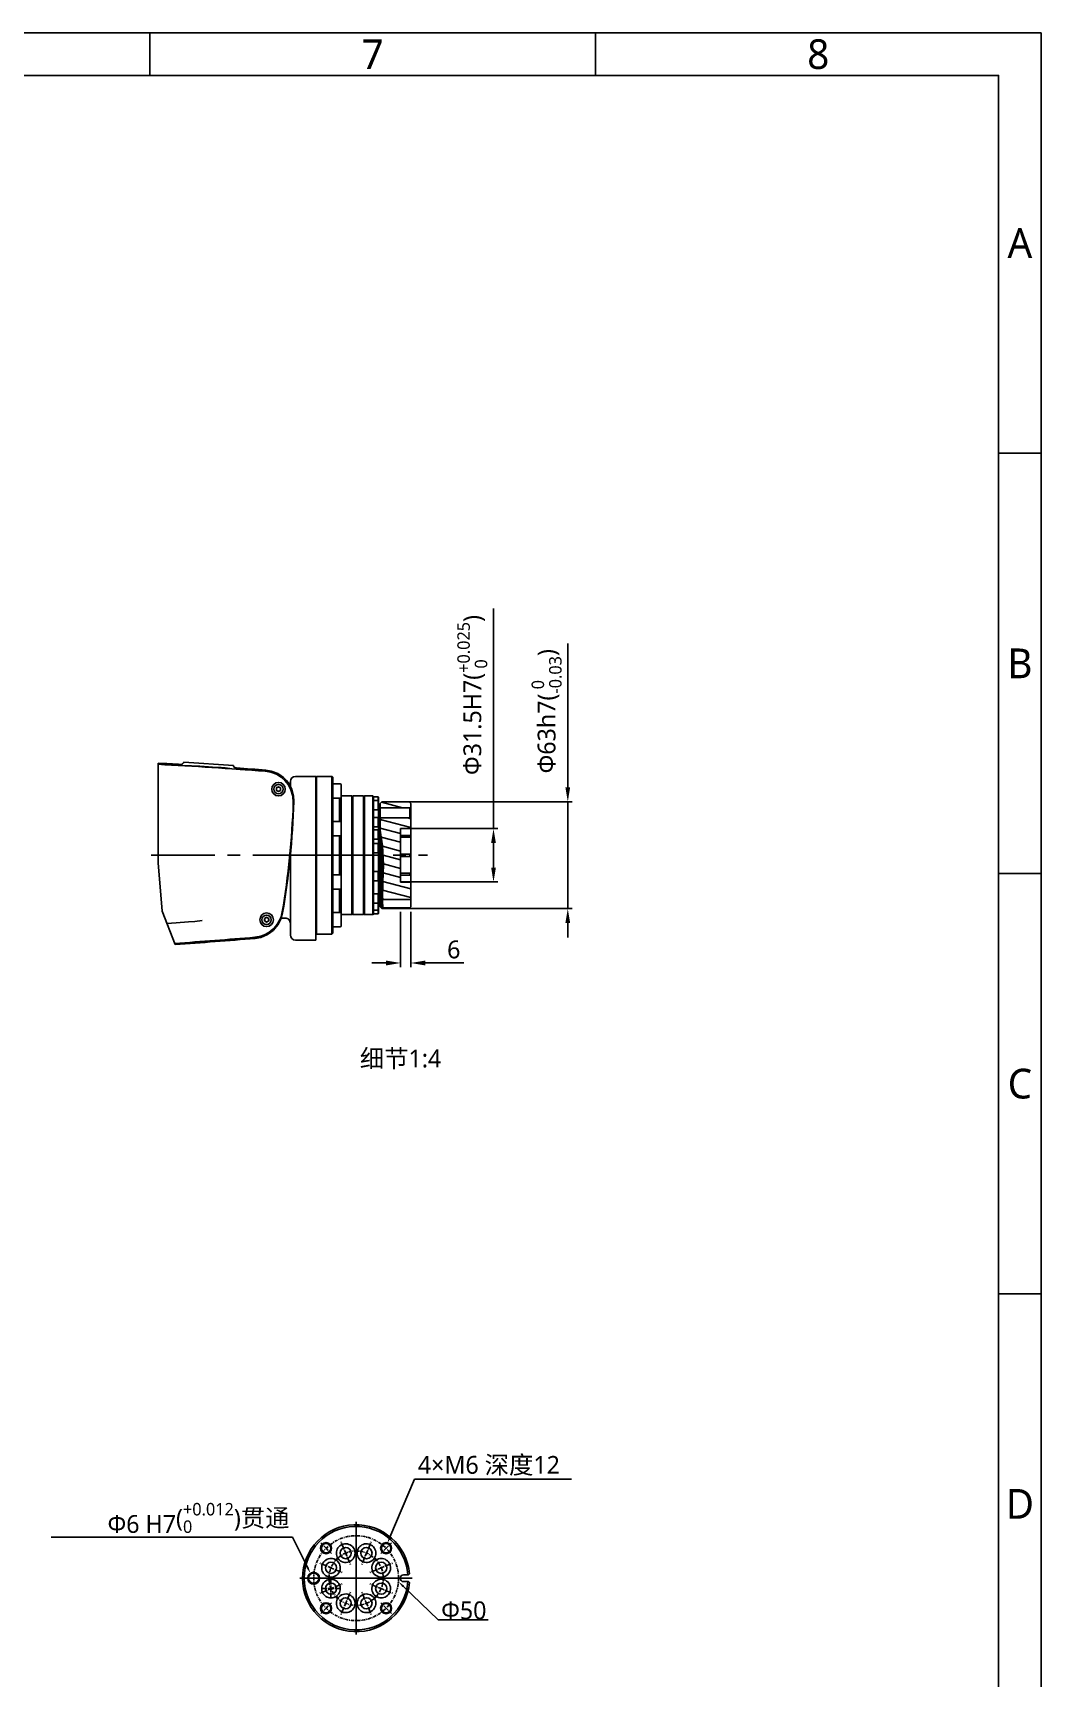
# Model space of a CAD drawing. Header units: millimetres. Extents: x 7426 to 8737, y 124 to 421.
# Drawn here: x 8180.9 to 8299.7, y 226.9 to 420.6 of the extents above; entities that cross this region are included whole.
import ezdxf
from ezdxf import colors
from ezdxf.entities.mleader import LeaderData, LeaderLine
from ezdxf.enums import TextEntityAlignment as Align
from ezdxf.math import Vec2, Vec3

# ---------------------------------------------------------------- set-up
doc = ezdxf.new("R2010")
doc.units = ezdxf.units.MM
doc.linetypes.add('CENTER', pattern=[0.6, 0.375, -0.075, 0.075, -0.075])
for name, color, linetype in [('中心线', 7, 'Continuous'), ('外形图', 7, 'Continuous'), ('多重引线', 7, 'Continuous'), ('尺寸标注', 7, 'Continuous'), ('模板', 7, 'Continuous')]:
    doc.layers.add(name, color=color, linetype=linetype)
doc.styles.add('微软雅黑', font='msyh.ttc')
doc.dimstyles.new('尺寸标注_1_20比例', dxfattribs={"dimtxt": 2.1, "dimasz": 1.7, "dimexe": 0.5, "dimexo": 0.4, "dimgap": 0.5, "dimtad": 1, "dimdec": 1, "dimlfac": 20, "dimdsep": 46, "dimtxsty": '微软雅黑', "dimcen": 0.09, "dimadec": 0, "dimazin": 0, "dimtp": 0.01, "dimtm": 0.01, "dimtfac": 1, "dimtdec": 1, "dimtofl": 0, "dimtmove": 0, "dimatfit": 3, "dimfxl": 1, "dimtolj": 1, "dimarcsym": 0})

# ---------------------------------------------------------------- blocks, each defined once
blk = doc.blocks.new('图纸')
at = {"color": 2}
for p, q in [((7795.66, 1549.22), (7795.66, 1525.22)), ((8047.66, 1549.22), (8047.66, 1525.22)), ((8299.66, 1311.62), (8275.66, 1311.62)), ((8299.66, 1074.02), (8275.66, 1074.02)), ((8299.66, 836.42), (8275.66, 836.42))]:
    blk.add_line(p, q, dxfattribs=at)
for points in [[(6283.66, 123.62), (6283.66, 1549.22), (8299.66, 1549.22), (8299.66, 123.62)], [(6403.66, 147.62), (6403.66, 1525.22), (8275.66, 1525.22), (8275.66, 147.62)]]:
    blk.add_lwpolyline(points, close=True, dxfattribs=at)
at = {"color": 2, "style": '微软雅黑'}
for s, p in [('7', (7921.66, 1537.22)), ('8', (8173.66, 1537.22)), ('A', (8287.66, 1430.42)), ('B', (8287.66, 1192.82)), ('C', (8287.66, 955.22)), ('D', (8287.66, 717.62))]:
    blk.add_text(s, height=16.8, dxfattribs=at).set_placement(p, align=Align.MIDDLE_CENTER)
blk.add_attdef('整机外形图', text='', height=19.2, dxfattribs=at).set_placement((7893.3, 256.65), align=Align.MIDDLE)
at = {"color": 7, "style": '微软雅黑'}
for tag, height, p in [('编号', 19.2, (8134.84, 252.67)), ('比例', 12, (7939.66, 171.62))]:
    blk.add_attdef(tag, text='', height=height, dxfattribs=at).set_placement(p, align=Align.MIDDLE)
at = {"style": '微软雅黑'}
for tag, p in [('当前页', (8047.3, 207.62)), ('总页数', (8192.77, 207.62))]:
    blk.add_attdef(tag, text='', height=12, dxfattribs=at).set_placement(p, align=Align.MIDDLE)
blk = doc.blocks.new('*D1266')
at = {"layer": 'Defpoints', "color": 0}
for p in [(8224.56, 330.06), (8224.66, 317.49), (8243.9, 317.49)]:
    blk.add_point(p, dxfattribs=at)
at = {"layer": '尺寸标注', "color": 0, "lineweight": -2}
for p, q in [((8243.9, 331.76), (8243.9, 348.72)), ((8243.9, 331.76), (8243.9, 333.46)), ((8224.96, 330.06), (8244.4, 330.06)), ((8243.9, 330.06), (8243.9, 317.49)), ((8225.06, 317.49), (8244.4, 317.49)), ((8243.9, 315.79), (8243.9, 314.09))]:
    blk.add_line(p, q, dxfattribs=at)
at = {"layer": '尺寸标注', "color": 0}
for points in [[(8243.62, 331.76), (8244.18, 331.76), (8243.9, 330.06)], [(8244.18, 315.79), (8243.62, 315.79), (8243.9, 317.49)]]:
    blk.add_solid(points, dxfattribs=at)
at = {"layer": '尺寸标注', "color": 0, "insert": (8241.4, 340.73), "char_height": 2.1, "attachment_point": 5, "rotation": 90, "style": '微软雅黑'}
blk.add_mtext('\\A1;{\\C256;Φ}63h7{\\A1;\\C0;({\\H0.7x;\\S 0^ -0.03;})}', dxfattribs=at)
blk = doc.blocks.new('*D1267')
at = {"layer": 'Defpoints', "color": 0}
for p in [(8224.75, 326.91), (8224.75, 320.62), (8235.15, 320.62)]:
    blk.add_point(p, dxfattribs=at)
at = {"layer": '尺寸标注', "color": 0, "lineweight": -2}
for p, q in [((8235.15, 326.91), (8235.15, 352.82)), ((8225.15, 326.91), (8235.65, 326.91)), ((8235.15, 325.21), (8235.15, 322.32)), ((8225.15, 320.62), (8235.65, 320.62))]:
    blk.add_line(p, q, dxfattribs=at)
at = {"layer": '尺寸标注', "color": 0}
for points in [[(8235.43, 325.21), (8234.87, 325.21), (8235.15, 326.91)], [(8234.87, 322.32), (8235.43, 322.32), (8235.15, 320.62)]]:
    blk.add_solid(points, dxfattribs=at)
at = {"layer": '尺寸标注', "color": 0, "insert": (8232.65, 342.64), "char_height": 2.1, "attachment_point": 5, "rotation": 90, "style": '微软雅黑'}
blk.add_mtext('\\A1;{\\C256;Φ}31.5H7{\\A1;\\C0;({\\H0.7x;\\S+0.025^  0;})}', dxfattribs=at)
blk = doc.blocks.new('*D1319')
at = {"layer": 'Defpoints', "color": 0}
for p in [(8224.2, 317.49), (8225.4, 317.49), (8225.4, 311.08)]:
    blk.add_point(p, dxfattribs=at)
at = {"layer": '尺寸标注', "color": 0, "lineweight": -2}
for p, q in [((8224.2, 317.09), (8224.2, 310.58)), ((8225.4, 317.09), (8225.4, 310.58)), ((8222.5, 311.08), (8220.8, 311.08)), ((8227.1, 311.08), (8231.65, 311.08))]:
    blk.add_line(p, q, dxfattribs=at)
at = {"layer": '尺寸标注', "color": 0}
for points in [[(8222.5, 310.79), (8222.5, 311.36), (8224.2, 311.08)], [(8227.1, 311.36), (8227.1, 310.79), (8225.4, 311.08)]]:
    blk.add_solid(points, dxfattribs=at)
at = {"layer": '尺寸标注', "color": 0, "insert": (8230.47, 312.66), "char_height": 2.1, "attachment_point": 5, "style": '微软雅黑'}
blk.add_mtext('\\A1;\\A1;6', dxfattribs=at)

msp = doc.modelspace()

# ---------------------------------------------------------------- hatches: boundary and pattern name
at = {"layer": '外形图', "linetype": 'Continuous'}
h = msp.add_hatch(dxfattribs=at)
h.set_pattern_fill('DEFAULT__32', color=0, scale=1.357793, angle=45, style=0, pattern_type=0)
h.set_pattern_definition([(45, (7964.8638, 142.0923), (-0.9601046, 0.9601046), []), (45, (7964.6238, 142.3323), (-0.9601046, 0.9601046), [])])
edge = h.paths.add_edge_path()
edge.add_line((8221.707, 329.2568), (8221.6871, 329.2568))
edge.add_line((8221.6871, 329.2568), (8221.6871, 328.2579))
edge.add_line((8221.6871, 328.2579), (8221.707, 328.2579))
edge.add_line((8221.707, 328.2579), (8221.8069, 328.1581))
edge.add_line((8221.8069, 328.1581), (8221.8069, 328.0781))
edge.add_spline(control_points=[(8221.8069, 328.0781), (8221.8068, 328.0744), (8221.8052, 328.0678), (8221.7973, 328.0599), (8221.7907, 328.0583), (8221.787, 328.0582)], knot_values=[0, 0, 0, 0, 0.33333333, 0.66666667, 1, 1, 1, 1], degree=3, periodic=0)
edge.add_line((8221.787, 328.0582), (8221.6671, 328.0582))
edge.add_spline(control_points=[(8221.6671, 328.0582), (8221.6633, 328.058), (8221.6568, 328.0564), (8221.6489, 328.0485), (8221.6472, 328.042), (8221.6471, 328.0382)], knot_values=[0, 0, 0, 0, 0.33333333, 0.66666667, 1, 1, 1, 1], degree=3, periodic=0)
edge.add_line((8221.6471, 328.0382), (8221.6471, 327.8582))
edge.add_spline(control_points=[(8221.6471, 327.8582), (8221.6055, 328.1902), (8221.5439, 328.8053), (8221.5254, 329.3224), (8221.5269, 329.5564)], knot_values=[0, 0, 0, 0, 0.5, 1, 1, 1, 1], degree=3, periodic=0)
edge.add_line((8221.5269, 329.5564), (8221.6072, 329.5564))
edge.add_line((8221.6072, 329.5564), (8221.707, 329.4565))
edge.add_line((8221.707, 329.4565), (8221.707, 329.2568))
edge = h.paths.add_edge_path()
edge.add_spline(control_points=[(8221.787, 327.7785), (8221.7907, 327.7784), (8221.7973, 327.7767), (8221.8052, 327.7688), (8221.8068, 327.7623), (8221.8069, 327.7585)], knot_values=[0, 0, 0, 0, 0.33333333, 0.66666667, 1, 1, 1, 1], degree=3, periodic=0)
edge.add_line((8221.8069, 327.7585), (8221.8069, 326.709))
edge.add_arc((8258.4721, 332.3896), 37.1026, 187.134682, 188.806979)
edge.add_spline(control_points=[(8221.6568, 327.7814), (8221.6582, 327.7805), (8221.6614, 327.7791), (8221.6651, 327.7786), (8221.6671, 327.7785)], knot_values=[0, 0, 0, 0, 0.5, 1, 1, 1, 1], degree=3, periodic=0)
edge.add_line((8221.6671, 327.7785), (8221.787, 327.7785))
h = msp.add_hatch(dxfattribs=at)
h.set_pattern_fill('DEFAULT__30', color=0, scale=0.996233, angle=165, style=0, pattern_type=0)
h.set_pattern_definition([(165, (7964.8638, 142.0923), (-0.257844, -0.9622875), [])])
h.paths.add_polyline_path([(8225.4027, 329.856), (8225.4027, 329.4565), (8225.3028, 329.3567), (8221.8069, 329.3567), (8221.8069, 329.856), (8222.0068, 330.0558), (8225.2029, 330.0558)])
edge = h.paths.add_edge_path()
edge.add_line((8225.4027, 328.0582), (8225.4027, 327.0094))
edge.add_line((8225.4027, 327.0094), (8225.3028, 326.9095))
edge.add_line((8225.3028, 326.9095), (8224.2041, 326.9095))
edge.add_line((8224.2041, 326.9095), (8224.2041, 320.6168))
edge.add_line((8224.2041, 320.6168), (8225.3028, 320.6168))
edge.add_line((8225.3028, 320.6168), (8225.4027, 320.517))
edge.add_line((8225.4027, 320.517), (8225.4027, 318.5692))
edge.add_line((8225.4027, 318.5692), (8222.0588, 318.5692))
edge.add_spline(control_points=[(8222.0588, 318.5692), (8222.0581, 318.809), (8222.0627, 319.3083), (8222.0898, 320.1129), (8222.1303, 320.9852), (8222.1705, 321.9383), (8222.1831, 323.0187), (8222.1452, 323.9829), (8222.0929, 324.5926), (8222.0594, 324.8856)], knot_values=[0, 0, 0, 0, 0.14285714, 0.28571429, 0.42857143, 0.57142857, 0.71428571, 0.85714286, 1, 1, 1, 1], degree=3, periodic=0)
edge.add_spline(control_points=[(8222.0594, 324.8856), (8222.0289, 325.1427), (8221.9564, 325.7025), (8221.8606, 326.3529), (8221.8069, 326.7007)], knot_values=[0, 0, 0, 0, 0.5, 1, 1, 1, 1], degree=3, periodic=0)
edge.add_line((8221.8069, 326.7007), (8221.8069, 328.1581))
edge.add_line((8221.8069, 328.1581), (8225.3028, 328.1581))
edge.add_line((8225.3028, 328.1581), (8225.4027, 328.0582))
h = msp.add_hatch(dxfattribs=at)
h.set_pattern_fill('DEFAULT__28', color=0, scale=0.599259, angle=205, style=0, pattern_type=0)
h.set_pattern_definition([(205, (7964.8638, 142.0923), (0.2532577, -0.543113), [])])
edge = h.paths.add_edge_path()
edge.add_spline(control_points=[(8221.761, 328.0502), (8221.7733, 328.0501), (8221.7966, 328.0464), (8221.8291, 328.0299), (8221.8546, 328.0044), (8221.8711, 327.9721), (8221.8767, 327.9363), (8221.8711, 327.9005), (8221.8546, 327.8683), (8221.8291, 327.8427), (8221.7966, 327.8262), (8221.7733, 327.8225), (8221.761, 327.8224)], knot_values=[0, 0, 0, 0, 0.1, 0.2, 0.3, 0.4, 0.5, 0.6, 0.7, 0.8, 0.9, 1, 1, 1, 1], degree=3, periodic=0)
edge.add_spline(control_points=[(8221.761, 327.8224), (8221.7487, 327.8225), (8221.7254, 327.8262), (8221.6929, 327.8427), (8221.6673, 327.8683), (8221.6509, 327.9005), (8221.6452, 327.9363), (8221.6509, 327.9721), (8221.6673, 328.0044), (8221.6929, 328.0299), (8221.7254, 328.0464), (8221.7487, 328.0501), (8221.761, 328.0502)], knot_values=[0, 0, 0, 0, 0.1, 0.2, 0.3, 0.4, 0.5, 0.6, 0.7, 0.8, 0.9, 1, 1, 1, 1], degree=3, periodic=0)

# ---------------------------------------------------------------- linework, layer by layer
at = {"layer": '中心线', "color": 0, "linetype": 'CENTER', "ltscale": 20}
for p, q in [((8214.3157, 323.7632), (8193.5053, 323.7632)), ((8214.3157, 323.7632), (8227.3691, 323.7695)), ((8218.9625, 238.6207), (8218.9625, 245.2417)), ((8218.9625, 238.6207), (8212.3416, 238.6207)), ((8218.9625, 238.6207), (8218.9625, 231.9998)), ((8218.9625, 238.6207), (8225.5835, 238.6207))]:
    msp.add_line(p, q, dxfattribs=at)
at = {"layer": '外形图', "color": 0, "linetype": 'Continuous'}
for p, q in [((8195.6577, 334.6127), (8195.6486, 329.8918)), ((8204.5037, 334.3201), (8198.6842, 334.7271)), ((8204.8559, 334.0447), (8204.798, 334.0487)), ((8209.7412, 333.3802), (8209.3544, 333.5334)), ((8209.8209, 331.8424), (8209.5712, 331.6983)), ((8209.5712, 331.6983), (8209.5712, 331.4099)), ((8209.5712, 331.4099), (8209.8209, 331.2658)), ((8210.0706, 331.6983), (8209.8209, 331.8424)), ((8209.8209, 331.2658), (8210.0706, 331.4099)), ((8210.0706, 331.4099), (8210.0706, 331.6983)), ((8210.4271, 332.9032), (8210.0852, 333.142)), ((8210.985, 332.2797), (8210.7067, 332.5921)), ((8211.2193, 331.8496), (8211.2193, 332.4529)), ((8214.2158, 333.0523), (8211.8186, 333.0523)), ((8214.2158, 332.9525), (8214.3157, 333.0523)), ((8214.2158, 333.0523), (8214.2158, 313.7748)), ((8214.3157, 314.474), (8214.3157, 333.0523)), ((8214.3157, 333.0523), (8216.1136, 333.0523)), ((8216.1136, 333.0523), (8216.1136, 314.474)), ((8216.2135, 332.9525), (8216.1136, 333.0523)), ((8216.2135, 332.9524), (8216.2135, 314.574)), ((8216.2135, 332.1792), (8217.1124, 332.1792)), ((8217.2123, 332.0793), (8217.2123, 330.581)), ((8195.6486, 329.8918), (8195.6341, 322.8926)), ((8216.2135, 330.4812), (8217.1124, 330.4812)), ((8217.0125, 330.4812), (8217.0125, 327.7465)), ((8217.2123, 330.755), (8218.4508, 330.755)), ((8217.2123, 327.6467), (8217.2123, 330.581)), ((8218.4508, 330.755), (8218.4508, 316.7713)), ((8218.5108, 330.6951), (8218.4508, 330.755)), ((8218.5108, 330.6951), (8218.5707, 330.755)), ((8218.5108, 316.8313), (8218.5108, 330.6951)), ((8218.5707, 330.755), (8219.8242, 330.755)), ((8218.5707, 316.7713), (8218.5707, 330.755)), ((8219.8242, 330.755), (8219.8242, 316.7713)), ((8219.8842, 330.6951), (8219.8242, 330.755)), ((8219.8842, 330.6951), (8219.9441, 330.755)), ((8219.8842, 316.8313), (8219.8842, 330.6951)), ((8219.9441, 330.755), (8220.9379, 330.755)), ((8219.9441, 316.7713), (8219.9441, 330.755)), ((8220.9379, 330.755), (8220.9379, 316.7713)), ((8221.0079, 330.6851), (8220.9379, 330.755)), ((8221.0079, 316.8413), (8221.0079, 330.6851)), ((8221.5672, 330.6504), (8221.0079, 330.6504)), ((8221.5672, 330.2185), (8221.0079, 330.2185)), ((8221.5672, 330.6504), (8221.5672, 329.1198)), ((8221.6072, 330.6104), (8221.5672, 330.6504)), ((8221.5944, 330.1913), (8221.5672, 330.2185)), ((8221.5944, 330.1913), (8221.6594, 327.7551)), ((8221.6072, 330.6104), (8221.6072, 316.916)), ((8221.6114, 329.5521), (8221.707, 329.4565)), ((8221.707, 328.2579), (8221.707, 329.4565)), ((8221.8069, 329.856), (8222.0068, 330.0558)), ((8221.8069, 326.6969), (8221.8069, 329.856)), ((8222.0068, 330.0558), (8225.2029, 330.0558)), ((8225.2029, 330.0558), (8225.4027, 329.856)), ((8225.3028, 329.3567), (8225.4027, 329.4565)), ((8225.4027, 326.6953), (8225.4027, 329.856)), ((8216.2135, 327.7465), (8217.1124, 327.7465)), ((8217.2123, 327.6467), (8217.2123, 326.1484)), ((8221.5672, 329.1198), (8221.0079, 329.1198)), ((8221.5672, 328.2041), (8221.0079, 328.2041)), ((8221.6072, 329.1597), (8221.5672, 329.1198)), ((8221.5672, 328.2041), (8221.5672, 327.1054)), ((8221.6072, 328.1641), (8221.5672, 328.2041)), ((8221.6594, 327.7551), (8222.0594, 324.8856)), ((8221.6671, 328.0582), (8221.787, 328.0582)), ((8221.6671, 327.7785), (8221.787, 327.7785)), ((8221.6871, 329.2568), (8221.707, 329.2568)), ((8221.6871, 328.2579), (8221.6871, 329.2568)), ((8221.6871, 328.2579), (8221.707, 328.2579)), ((8221.707, 328.2579), (8221.8069, 328.1581)), ((8221.8069, 329.3567), (8225.3028, 329.3567)), ((8221.8069, 328.1581), (8225.3028, 328.1581)), ((8225.3028, 329.3567), (8225.3028, 328.1581)), ((8225.3028, 328.1581), (8225.4027, 328.0582)), ((8216.2135, 326.0485), (8217.1124, 326.0485)), ((8217.0125, 326.0485), (8217.0125, 321.4778)), ((8217.2123, 321.378), (8217.2123, 326.1484)), ((8221.5672, 327.1054), (8221.0079, 327.1054)), ((8221.5672, 326.7589), (8221.0079, 326.7589)), ((8221.5672, 325.6601), (8221.0079, 325.6601)), ((8221.6072, 327.1453), (8221.5672, 327.1054)), ((8221.5672, 326.7589), (8221.5672, 325.6601)), ((8221.6072, 326.7189), (8221.5672, 326.7589)), ((8221.6072, 325.7001), (8221.5672, 325.6601)), ((8221.707, 327.4135), (8221.707, 318.0699)), ((8221.7207, 327.3154), (8221.8069, 327.3154)), ((8221.8069, 317.6834), (8221.8069, 326.6969)), ((8225.3028, 326.9095), (8224.2041, 326.9095)), ((8224.2041, 320.6168), (8224.2041, 326.9095)), ((8225.3028, 326.9063), (8224.2041, 326.9063)), ((8225.3028, 326.0855), (8224.2041, 326.0855)), ((8225.3028, 325.886), (8224.2041, 325.886)), ((8225.3028, 326.9095), (8225.4027, 327.0094)), ((8225.3028, 326.0855), (8225.3028, 325.886)), ((8225.4027, 327.0053), (8225.4027, 320.5211)), ((8211.2193, 314.3741), (8211.2193, 323.9643)), ((8221.5672, 325.1469), (8221.0079, 325.1469)), ((8221.5672, 324.0482), (8221.0079, 324.0482)), ((8221.6072, 325.107), (8221.5672, 325.1469)), ((8221.5672, 325.1469), (8221.5672, 324.0482)), ((8221.6072, 324.0882), (8221.5672, 324.0482)), ((8222.0594, 324.8856), (8222.1766, 322.6424)), ((8225.3028, 323.9042), (8224.2041, 323.9042)), ((8225.3028, 323.6221), (8224.2041, 323.6221)), ((8225.3028, 323.9042), (8225.3028, 323.6221)), ((8195.6341, 322.8926), (8196.1011, 317.1695)), ((8221.5672, 321.8662), (8221.0079, 321.8662)), ((8221.6072, 321.8263), (8221.5672, 321.8662)), ((8221.5672, 321.8662), (8221.5672, 320.7675)), ((8222.1766, 322.6424), (8222.113, 320.6091)), ((8216.2135, 321.4778), (8217.1124, 321.4778)), ((8216.2135, 319.7798), (8217.1124, 319.7798)), ((8217.0125, 319.7798), (8217.0125, 317.0452)), ((8217.2123, 321.378), (8217.2123, 319.8797)), ((8217.2123, 316.9453), (8217.2123, 319.8797)), ((8221.5672, 320.7675), (8221.0079, 320.7675)), ((8221.6072, 320.8075), (8221.5672, 320.7675)), ((8222.113, 320.6091), (8222.0594, 318.5176)), ((8225.3028, 321.6403), (8224.2041, 321.6403)), ((8225.3028, 321.4409), (8224.2041, 321.4409)), ((8225.3028, 320.62), (8224.2041, 320.62)), ((8225.3028, 320.6168), (8224.2041, 320.6168)), ((8225.3028, 321.6403), (8225.3028, 321.4409)), ((8225.4027, 320.517), (8225.3028, 320.6168)), ((8225.4027, 318.1697), (8225.4027, 320.8311)), ((8221.5672, 319.241), (8221.0079, 319.241)), ((8221.5672, 318.1423), (8221.0079, 318.1423)), ((8221.6072, 319.201), (8221.5672, 319.241)), ((8221.5672, 319.241), (8221.5672, 316.876)), ((8221.6072, 318.1822), (8221.5672, 318.1423)), ((8221.707, 318.0698), (8221.6072, 317.9699)), ((8221.8069, 319.3683), (8221.707, 319.2684)), ((8222.0594, 318.5176), (8222.1073, 317.491)), ((8222.0608, 318.5692), (8225.4027, 318.5692)), ((8225.4027, 317.6834), (8225.4027, 318.1697)), ((8196.1011, 317.1695), (8197.6455, 313.2588)), ((8208.4225, 316.4604), (8208.1728, 316.3162)), ((8208.1728, 316.3162), (8208.1728, 316.0279)), ((8208.1728, 316.0279), (8208.4225, 315.8837)), ((8208.6722, 316.3162), (8208.4225, 316.4604)), ((8208.4225, 315.8837), (8208.6722, 316.0279)), ((8208.6722, 316.0279), (8208.6722, 316.3162)), ((8209.8864, 315.9786), (8209.5626, 315.481)), ((8210.1239, 316.5226), (8209.8864, 315.9786)), ((8210.2686, 317.0969), (8210.1239, 316.5226)), ((8216.2135, 317.0452), (8217.1124, 317.0452)), ((8217.2123, 316.9453), (8217.2123, 315.4471)), ((8217.2123, 316.7713), (8218.4508, 316.7713)), ((8218.5108, 316.8313), (8218.4508, 316.7713)), ((8218.5108, 316.8313), (8218.5707, 316.7713)), ((8218.5707, 316.7713), (8219.8242, 316.7713)), ((8219.8842, 316.8313), (8219.8242, 316.7713)), ((8219.8842, 316.8313), (8219.9441, 316.7713)), ((8219.9441, 316.7713), (8220.9379, 316.7713)), ((8221.0079, 316.8413), (8220.9379, 316.7713)), ((8221.5672, 317.3079), (8221.0079, 317.3079)), ((8221.5672, 316.876), (8221.0079, 316.876)), ((8221.6072, 317.3478), (8221.5672, 317.3079)), ((8221.6072, 316.9159), (8221.5672, 316.876)), ((8222.0067, 317.491), (8225.203, 317.491)), ((8225.3102, 317.5906), (8222.1027, 317.5906)), ((8208.6939, 314.6782), (8208.1725, 314.3948)), ((8208.5158, 314.4209), (8208.8613, 314.6702)), ((8209.1615, 315.0436), (8208.6939, 314.6782)), ((8209.5626, 315.481), (8209.1615, 315.0436)), ((8209.2026, 314.9183), (8209.4774, 315.2384)), ((8214.2158, 314.5739), (8214.3157, 314.474)), ((8214.3157, 314.474), (8216.1136, 314.474)), ((8216.2135, 314.5739), (8216.1136, 314.474)), ((8216.2135, 315.3472), (8217.1124, 315.3472)), ((8214.2158, 313.7748), (8211.8186, 313.7748)), ((8225.1429, 239.0208), (8224.563, 239.0208)), ((8225.2426, 239.1288), (8225.1429, 239.0208)), ((8224.563, 238.2207), (8225.1429, 238.2207)), ((8225.1429, 238.2207), (8225.2426, 238.1126))]:
    msp.add_line(p, q, dxfattribs=at)
at = {"layer": '外形图', "color": 0, "linetype": 'CENTER'}
for p, q in [((8215.4267, 242.1566), (8214.802, 242.7812)), ((8217.7378, 241.5774), (8217.1893, 242.9017)), ((8220.1872, 241.5774), (8220.7358, 242.9017)), ((8222.4984, 242.1566), (8223.123, 242.7812)), ((8216.0059, 239.8454), (8214.6815, 240.394)), ((8215.4267, 242.1566), (8216.0514, 241.5319)), ((8217.7378, 241.5774), (8218.2864, 240.253)), ((8220.1872, 241.5774), (8219.6387, 240.253)), ((8222.4984, 242.1566), (8221.8737, 241.5319)), ((8221.9192, 239.8454), (8223.2435, 240.394)), ((8216.0059, 239.8454), (8217.3302, 239.2968)), ((8216.0059, 237.396), (8216.0059, 238.3894)), ((8221.9192, 239.8454), (8220.5949, 239.2968)), ((8216.0059, 237.396), (8214.6815, 236.8475)), ((8216.0059, 237.396), (8215.0125, 237.396)), ((8216.0059, 237.396), (8217.3302, 237.9446)), ((8216.0059, 237.396), (8216.0059, 236.4026)), ((8216.0059, 237.396), (8216.9993, 237.396)), ((8217.7378, 235.664), (8218.2864, 236.9884)), ((8220.1872, 235.664), (8219.6387, 236.9884)), ((8221.9192, 237.396), (8220.5949, 237.9446)), ((8221.9192, 237.396), (8223.2435, 236.8475)), ((8215.4267, 235.0849), (8214.802, 234.4602)), ((8215.4267, 235.0849), (8216.0514, 235.7095)), ((8217.7378, 235.664), (8217.1893, 234.3397)), ((8220.1872, 235.664), (8220.7358, 234.3397)), ((8222.4984, 235.0849), (8221.8737, 235.7095)), ((8222.4984, 235.0849), (8223.123, 234.4602))]:
    msp.add_line(p, q, dxfattribs=at)
at = {"layer": '外形图', "color": 0, "linetype": 'Continuous'}
for points in [[(8198.6842, 334.7271), (8198.633, 334.646), (8198.5279, 334.5381), (8198.4127, 334.4666), (8198.32, 334.4328), (8198.2752, 334.4234), (8198.2684, 334.4225)], [(8198.7856, 334.3075), (8199.0515, 334.3048), (8199.3155, 334.312), (8199.5711, 334.3071)], [(8203.5551, 334.0526), (8203.8154, 334.024), (8204.0755, 333.9834), (8204.3343, 333.953)], [(8204.8532, 334.0033), (8204.8624, 334.0014), (8204.8456, 334.0062), (8204.7816, 334.0319), (8204.6942, 334.0844), (8204.6104, 334.1589), (8204.5366, 334.2572), (8204.5037, 334.3201)], [(8211.5673, 329.9478), (8211.5091, 330.7412), (8211.2878, 331.4792), (8210.9493, 332.1028), (8210.5535, 332.5887), (8210.1408, 332.9531), (8209.7249, 333.224), (8209.2951, 333.4273), (8208.8093, 333.5801), (8208.2454, 333.6677)], [(8208.2482, 333.6729), (8208.9244, 333.5566), (8209.5679, 333.313), (8210.1531, 332.9511), (8210.6587, 332.4841), (8211.0661, 331.9289), (8211.3602, 331.3061)], [(8211.6386, 330.0802), (8211.6004, 330.7486), (8211.3814, 331.552), (8210.9815, 332.2861), (8210.4222, 332.9087), (8209.7352, 333.3844), (8208.9603, 333.6875), (8208.3153, 333.7955)], [(8211.3602, 331.3061), (8211.5302, 330.6387), (8211.5701, 329.953)], [(8225.3028, 326.0855), (8225.353, 326.1276), (8225.4027, 326.1711)], [(8225.4027, 325.9403), (8225.353, 325.9141), (8225.3028, 325.886)], [(8225.4027, 327.0053), (8225.353, 326.9561), (8225.3044, 326.9079)], [(8222.0067, 325.2637), (8222.0066, 317.622), (8222.0067, 317.491)], [(8225.3028, 323.9042), (8225.353, 323.9141), (8225.4027, 323.9263)], [(8225.4027, 323.6), (8225.353, 323.6122), (8225.3028, 323.6221)], [(8225.3028, 321.6403), (8225.353, 321.6122), (8225.4027, 321.586)], [(8225.4027, 321.3553), (8225.353, 321.3987), (8225.3028, 321.4409)], [(8225.3044, 320.6184), (8225.353, 320.5703), (8225.4027, 320.5211)], [(8196.6651, 315.7414), (8197.7658, 315.8138), (8199.2134, 315.913)], [(8199.2135, 315.913), (8199.9834, 315.9829), (8200.8217, 316.0841)], [(8207.0262, 314.1078), (8207.787, 314.2564), (8208.4339, 314.5291), (8208.9523, 314.8713), (8209.3531, 315.2417), (8209.6633, 315.6252), (8209.9125, 316.0367), (8210.1208, 316.5239), (8210.2668, 317.1022)], [(8207.0712, 313.9785), (8207.7415, 314.1003), (8208.5222, 314.4236), (8209.2081, 314.9223), (8209.7583, 315.5682), (8210.141, 316.3226), (8210.3119, 316.9686)], [(8221.8995, 317.5906), (8221.853, 317.6371), (8221.8069, 317.6834)], [(8222.0067, 317.491), (8221.9527, 317.5409), (8221.8995, 317.5906)], [(8225.203, 317.491), (8225.257, 317.5409), (8225.3102, 317.5906)], [(8225.3102, 317.5906), (8225.3566, 317.6371), (8225.4027, 317.6834)], [(8208.1725, 314.3948), (8207.6117, 314.2011), (8207.0281, 314.1026)], [(8207.0712, 313.9785), (8207.7279, 314.0965), (8207.7337, 314.0989)]]:
    msp.add_lwpolyline(points, dxfattribs=at)
for centre, radius in [((8209.8209, 331.5541), 0.7991), ((8209.8209, 331.5541), 0.5494), ((8209.8209, 331.5541), 0.2497), ((8208.4225, 316.172), 0.7991), ((8208.4225, 316.172), 0.5494), ((8208.4225, 316.172), 0.2497), ((8215.4267, 242.1566), 0.6501), ((8215.4267, 242.1566), 0.55), ((8217.7378, 241.5774), 0.6601), ((8220.1872, 241.5774), 0.6601), ((8222.4984, 242.1566), 0.6501), ((8222.4984, 242.1566), 0.55), ((8216.0059, 239.8454), 0.6601), ((8221.9192, 239.8454), 0.6601), ((8213.9621, 238.6207), 0.7001), ((8213.9621, 238.6207), 0.6001), ((8216.0059, 237.396), 0.6601), ((8221.9192, 237.396), 0.6601), ((8215.4267, 235.0849), 0.6501), ((8215.4267, 235.0849), 0.55), ((8217.7378, 235.664), 0.6601), ((8220.1872, 235.664), 0.6601), ((8222.4984, 235.0849), 0.6501), ((8222.4984, 235.0849), 0.55)]:
    msp.add_circle(centre, radius, dxfattribs=at)
at = {"layer": '外形图', "color": 0, "linetype": 'CENTER'}
for radius in [5.0004, 3.2003]:
    msp.add_circle((8218.9625, 238.6207), radius, dxfattribs=at)
at = {"layer": '外形图', "color": 0, "linetype": 'Continuous'}
for centre, radius, start, end in [((8162.136, -283.0599), 618.4542, 86.6026598, 86.8929318), ((8162.136, -283.0599), 618.4489, 85.7242583, 86.8929052), ((8162.136, -283.0599), 618.5815, 86.642761, 86.893507), ((8162.136, -283.0599), 618.5009, 86.1602055, 86.530017), ((8162.136, -283.0599), 618.4542, 85.724032, 86.0875576), ((8162.136, -283.0599), 618.5815, 85.7186769, 86.0399353), ((8211.8186, 332.453), 0.5993, 90, 180), ((8217.1124, 332.0793), 0.0999, 0, 90), ((8109.9041, 333.7515), 101.7343, 350.5809, 357.857274), ((8109.9041, 333.7515), 101.7369, 350.578138, 357.860269), ((8109.9041, 333.7515), 101.8007, 350.510878, 357.93322), ((8217.1124, 330.581), 0.0999, 270, 0), ((8217.1124, 327.6467), 0.0999, 0, 90), ((8221.6671, 328.0382), 0.02, 90, 141.290215), ((8221.761, 327.9363), 0.1139, 202.227925, 160.628331), ((8221.6671, 327.7985), 0.02, 245.310913, 270), ((8221.787, 328.0781), 0.02, 270, 0), ((8221.787, 327.7585), 0.02, 0, 90), ((8217.1124, 326.1484), 0.0999, 270, 0), ((8217.1124, 321.378), 0.0999, 0, 90), ((8217.1124, 319.8797), 0.0999, 270, 0), ((8209.859, 416.246), 99.8835, 270.169245, 270.433934), ((8210.62, 315.7661), 0.5993, 0, 90.433934), ((8217.1124, 316.9453), 0.0999, 0, 90), ((8160.5591, 861.0181), 548.8807, 273.868929, 274.856362), ((8160.5591, 861.0181), 548.8861, 273.869109, 274.856505), ((8160.5591, 861.0181), 549.0134, 273.873345, 274.859892), ((8211.8186, 314.3741), 0.5993, 180, 270), ((8211.8186, 314.3741), 0.5993, 211.731276, 220.155611), ((8211.8186, 314.3741), 0.5993, 226.306746, 235.148662), ((8217.1124, 315.4471), 0.0999, 270, 0), ((8218.9626, 238.6207), 6.3005, 4.625761, 355.374313), ((8218.9626, 238.6207), 6.1005, 3.759898, 356.240179), ((8215.4267, 242.1566), 0.6001, 255, 195), ((8217.7378, 241.5774), 1.1001, 9.968611, 215.031389), ((8220.1872, 241.5774), 1.1001, 324.968611, 170.031389), ((8222.4984, 242.1566), 0.6001, 255, 195), ((8216.0059, 239.8454), 1.1001, 54.968611, 260.031389), ((8216.0059, 239.8454), 1.1001, 260.031389, 54.968611), ((8218.9625, 238.6207), 3.2503, 132.118837, 137.881163), ((8218.9625, 238.6207), 3.1503, 132.430943, 137.569057), ((8217.7378, 241.5774), 1.1001, 215.031389, 9.968611), ((8218.9625, 238.6207), 3.2503, 87.118837, 92.881163), ((8218.9625, 238.6207), 3.1503, 87.430943, 92.569057), ((8220.1872, 241.5774), 1.1001, 170.031389, 324.968611), ((8221.9192, 239.8454), 1.1001, 125.031389, 279.968611), ((8218.9625, 238.6207), 3.1503, 42.430943, 47.569057), ((8218.9625, 238.6207), 3.2503, 42.118837, 47.881163), ((8221.9192, 239.8454), 1.1001, 279.968611, 125.031389), ((8216.0059, 237.396), 1.1001, 99.968611, 305.031389), ((8218.9625, 238.6207), 3.2503, 177.118837, 182.881163), ((8218.9625, 238.6207), 3.1503, 177.430943, 182.569057), ((8216.0059, 237.396), 1.1001, 305.031389, 99.968611), ((8221.9192, 237.396), 1.1001, 80.031389, 234.968611), ((8221.9192, 237.396), 1.1001, 234.968611, 80.031389), ((8218.9625, 238.6207), 3.1503, 357.430943, 2.569057), ((8218.9625, 238.6207), 3.2503, 357.118837, 2.881163), ((8224.563, 238.6207), 0.4, 90, 270), ((8218.9625, 238.6207), 3.2503, 222.118837, 227.881163), ((8218.9625, 238.6207), 3.1503, 222.430943, 227.569057), ((8217.7378, 235.664), 1.1001, 350.031389, 144.968611), ((8220.1872, 235.664), 1.1001, 35.031389, 189.968611), ((8218.9625, 238.6207), 3.1503, 312.430943, 317.569057), ((8218.9625, 238.6207), 3.2503, 312.118837, 317.881163), ((8215.4267, 235.0849), 0.6001, 255, 195), ((8217.7378, 235.664), 1.1001, 144.968611, 350.031389), ((8218.9625, 238.6207), 3.2503, 267.118837, 272.881163), ((8218.9625, 238.6207), 3.1503, 267.430943, 272.569057), ((8220.1872, 235.664), 1.1001, 189.968611, 35.031389), ((8222.4984, 235.0849), 0.6001, 255, 195)]:
    msp.add_arc(centre, radius, start, end, dxfattribs=at)

# ---------------------------------------------------------------- block references
at = {"layer": '模板', "xscale": 0.208333, "yscale": 0.208333, "zscale": 0.208333}
msp.add_blockref('图纸', (6570.5639, 97.868), dxfattribs=at)

# ---------------------------------------------------------------- texts
at = {"layer": '外形图', "color": 0, "insert": (8219.4045, 300.8876), "char_height": 2.1, "width": 86.346017, "attachment_point": 1, "style": '微软雅黑'}
msp.add_mtext('细节1:4', dxfattribs=at)

# ---------------------------------------------------------------- dimensions: what is measured, and where the dimension line sits
at = {"layer": '尺寸标注', "color": 7}
for base, p1, p2, angle, text, picture, middle in [((8235.151, 320.62), (8224.7537, 326.9079), (8224.7535, 320.62), 270, '{\\C256;Φ}31.5H7{\\A1;\\C0;({\\H0.7x;\\S+0.025^  0;})}', '*D1267', (8235.151, 342.6427)), ((8243.8991, 317.491), (8224.5642, 330.0558), (8224.6577, 317.491), 90, '{\\C256;Φ}63h7{\\A1;\\C0;({\\H0.7x;\\S 0^ -0.03;})}', '*D1266', (8243.8991, 340.7342))]:
    dim = msp.add_linear_dim(base=base, p1=p1, p2=p2, angle=angle, text=text, dimstyle='尺寸标注_1_20比例', dxfattribs=at)
    dim.commit()
    dim.dimension.update_dxf_attribs({"geometry": picture, "text_midpoint": middle, "dimtype": 160})
at = {"layer": '尺寸标注'}
dim = msp.add_linear_dim(base=(8225.4027, 311.0783), p1=(8224.2041, 317.491), p2=(8225.4027, 317.491), text='\\A1;6', dimstyle='尺寸标注_1_20比例', override={"dimtxsty": '微软雅黑'}, dxfattribs=at)
dim.commit()
dim.dimension.update_dxf_attribs({"geometry": '*D1319', "text_midpoint": (8230.4742, 311.0783), "dimtype": 160})

# ---------------------------------------------------------------- leaders
at = {"layer": '多重引线'}
ml = msp.add_multileader_mtext('Standard', dxfattribs=at)
ml.set_content('4×{\\A1;M6 深度12}', style='微软雅黑')
ml.set_leader_properties()
ml.build(insert=Vec2(0, 0))
ml.multileader.update_dxf_attribs({"text_left_attachment_type": 5, "text_right_attachment_type": 5, "dogleg_length": 0.4692, "arrow_head_size": 0.7976})
ctx = ml.context
ctx.base_point, ctx.char_height, ctx.arrow_head_size, ctx.landing_gap_size, ctx.plane_origin = Vec3(8225.9819, 250.3006), 2.1, 0.7976, 0.2496, Vec3(8233.7851, 250.9638)
ctx.left_attachment, ctx.right_attachment = 5, 5
notes = []
notes.append((ctx, [(0, (1, 1, 0), (8225.8571, 250.3006), (1, 0), 0.1248, [(0, [(8222.6437, 242.7371)], 0, [])])]))
ctx.mtext.insert, ctx.mtext.flow_direction = Vec3(8226.2315, 253.0175), 5
ml = msp.add_multileader_mtext('Standard', dxfattribs=at)
ml.set_content('{\\C256;Φ\\C7;6 H7\\A1;\\C0;({\\H0.7x;\\S+0.012^ 0;})贯通}', style='微软雅黑')
ml.set_leader_properties()
ml.build(insert=Vec2(0, 0))
ml.multileader.update_dxf_attribs({"text_left_attachment_type": 5, "text_right_attachment_type": 5, "dogleg_length": 0.4692, "arrow_head_size": 0.7976})
ctx = ml.context
ctx.base_point, ctx.char_height, ctx.arrow_head_size, ctx.landing_gap_size, ctx.plane_origin = Vec3(8188.8991, 243.4697), 2.1, 0.7976, 0.2496, Vec3(8212.0851, 223.8108)
ctx.left_attachment, ctx.right_attachment, ctx.text_align_type = 5, 5, 2
notes.append((ctx, [(0, (1, 1, 0), (8211.4854, 243.4697), (-1, 0), 0.1248, [(0, [(8213.5775, 239.2074)], 0, [])])]))
ctx.mtext.insert, ctx.mtext.alignment, ctx.mtext.flow_direction = Vec3(8211.111, 247.4832), 3, 5
ml = msp.add_multileader_mtext('Standard', dxfattribs=at)
ml.set_content('{\\C256;Φ50}', style='微软雅黑')
ml.set_leader_properties()
ml.build(insert=Vec2(0, 0))
ml.multileader.update_dxf_attribs({"text_left_attachment_type": 5, "text_right_attachment_type": 5, "dogleg_length": 0.4692, "arrow_head_size": 0.7976})
ctx = ml.context
ctx.base_point, ctx.char_height, ctx.arrow_head_size, ctx.landing_gap_size, ctx.plane_origin = Vec3(8228.7396, 233.7146), 2.1, 0.7976, 0.2496, Vec3(8242.7919, 248.2273)
ctx.left_attachment, ctx.right_attachment = 5, 5
notes.append((ctx, [(0, (1, 1, 0), (8228.6148, 233.7146), (1, 0), 0.1248, [(0, [(8223.963, 238.1994)], 0, [])])]))
ctx.mtext.insert, ctx.mtext.flow_direction = Vec3(8228.9892, 235.8864), 5
for ctx, leaders in notes:
    for number, flags, end, landing, length, lines in leaders:
        leader = LeaderData()
        leader.index, (leader.has_last_leader_line, leader.has_dogleg_vector, leader.attachment_direction) = number, flags
        leader.last_leader_point, leader.dogleg_vector, leader.dogleg_length = Vec3(end), Vec3(landing), length
        for number, points, colour, breaks in lines:
            line = LeaderLine()
            line.index, line.vertices, line.color, line.breaks = number, Vec3.list(points), colors.encode_raw_color(colour), breaks
            leader.lines.append(line)
        ctx.leaders.append(leader)

doc.saveas('drawing.dxf')
